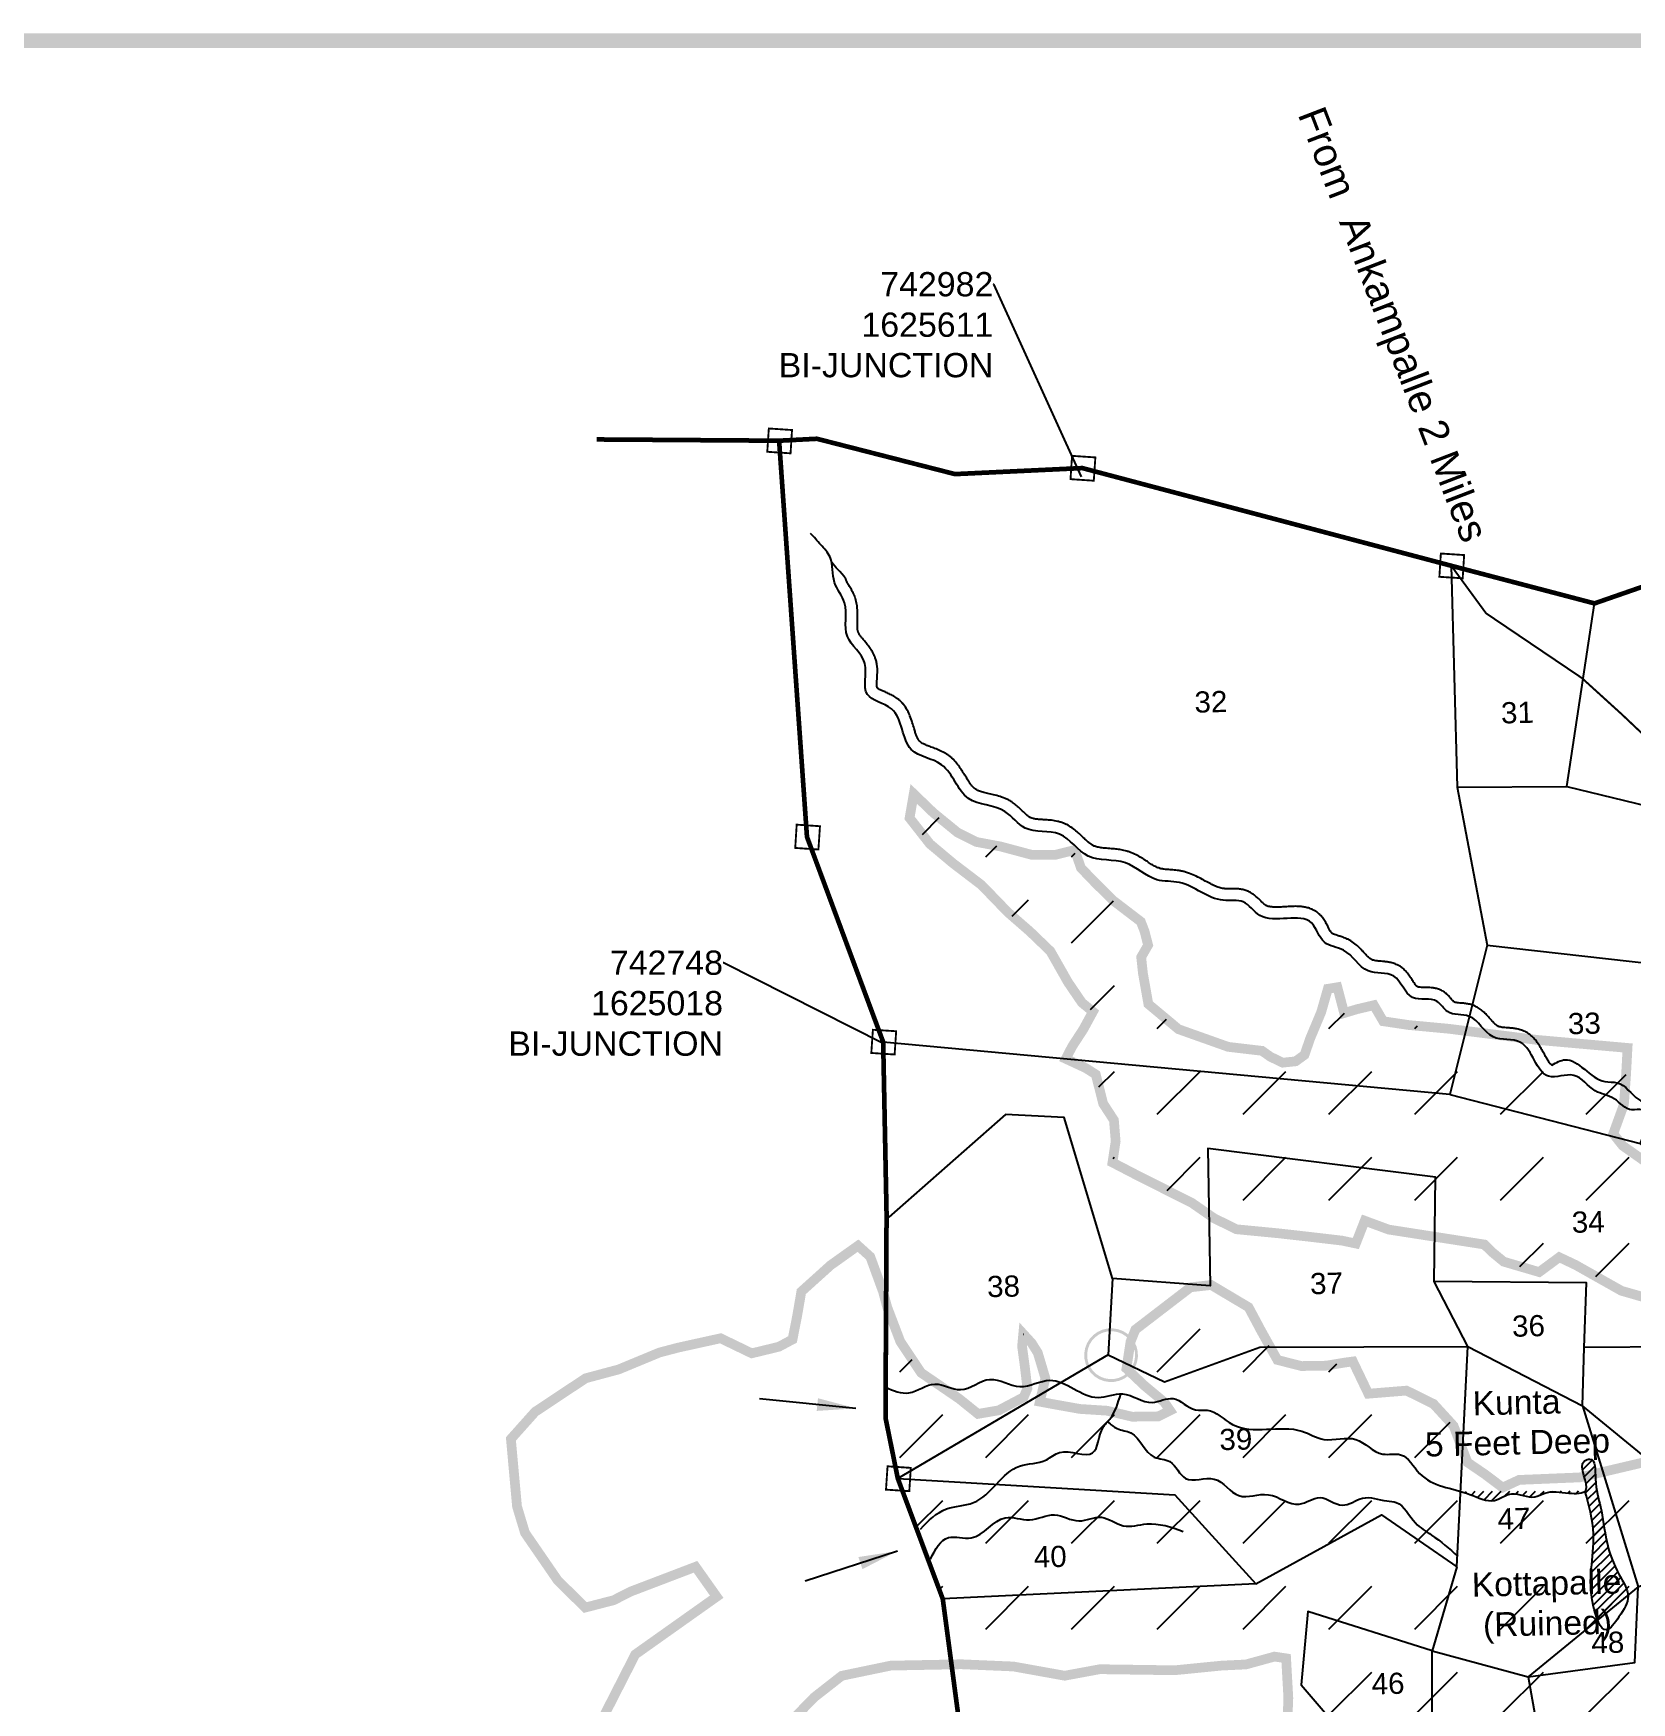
# Model space of a CAD drawing. Header units: feet. Extents: x 738530 to 748259, y 1619282 to 1626133.
# Drawn here: x 741923 to 743570, y 1624414 to 1626133 of the extents above; entities that cross this region are included whole.
import ezdxf
from ezdxf import colors
from ezdxf.entities.mleader import LeaderData, LeaderLine
from ezdxf.enums import TextEntityAlignment as Align
from ezdxf.math import Vec2, Vec3

# ---------------------------------------------------------------- set-up
doc = ezdxf.new("R2010")
doc.units = ezdxf.units.FT
doc.header["$LTSCALE"] = 15
doc.header["$MEASUREMENT"] = 0
doc.linetypes.add('ACAD_ISO02W100', pattern=[15, 12, -3])
for name, color, linetype in [('CANAL1', 7, 'Continuous'), ('CRDS STONES', 7, 'Continuous'), ('PAPER SIZE', 10, 'Continuous'), ('PLOT', 7, 'Continuous'), ('PLOT NO', 7, 'Continuous'), ('RES', 7, 'Continuous'), ('ROADS', 6, 'ACAD_ISO02W100'), ('TANKS-STREAM', 4, 'Continuous'), ('VILLAGE BOUNDRY', 5, 'Continuous'), ('VILLAGE STONES', 240, 'Continuous')]:
    doc.layers.add(name, color=color, linetype=linetype)
doc.styles.add('CANAL', font='Cambria.ttf')
doc.styles.get("Standard").update_dxf_attribs({"font": 'arial.ttf'})
doc.dimstyles.new('CRDS', dxfattribs={"dimtxt": 20, "dimasz": 0.18, "dimexe": 0.18, "dimexo": 0.0625, "dimgap": 0.09, "dimtad": 0, "dimtih": 1, "dimtoh": 1, "dimdec": 0, "dimzin": 2, "dimdsep": 46, "dimtxsty": 'CANAL', "dimcen": 0.09, "dimclrt": 256, "dimadec": 0, "dimazin": 0, "dimtfac": 1, "dimtdec": 0, "dimtofl": 0, "dimtmove": 0, "dimatfit": 3, "dimfxl": 1, "dimtfill": 2, "dimtfillclr": 5, "dimtolj": 1, "dimtzin": 0, "dimarcsym": 0})

msp = doc.modelspace()

# ---------------------------------------------------------------- hatches: boundary and pattern name
at = {"layer": 'CANAL1'}
h = msp.add_hatch(dxfattribs=at)
h.set_pattern_fill('DASH', color=4, scale=500, angle=45, style=0)
h.paths.add_polyline_path([(744512, 1624753.6), (744495.9, 1624365.8, -0.059447), (744490.2, 1624330.7), (744425, 1624103.1, 0.026265), (744421.5, 1624087.7), (744417, 1624062.1, 0.057609), (744415, 1624027.7), (744417.9, 1623975.5, -0.004983), (744418.1, 1623972.5), (744421.1, 1623888.9, -0.082501), (744414.8, 1623840.1), (744405.4, 1623808.9, 0.027658), (744401.5, 1623792.8), (744370, 1623622), (744371.5, 1623614, -0.047335), (744373.9, 1623585.8), (744373, 1623496, 0.010147), (744373.1, 1623490), (744374.7, 1623440, -0.036545), (744373.7, 1623418.1), (744369.2, 1623378.7, -0.005782), (744368.8, 1623375.3), (744362, 1623326.8, -0.072821), (744349.9, 1623285), (744345.2, 1623274.8, -0.017644), (744340.5, 1623265.4), (744307.9, 1623205.6, 0.04764), (744296.6, 1623179.4), (744277.3, 1623118.7, -0.068462), (744259.7, 1623081.8), (744217, 1623017), (744062.6, 1623124.1), (744064.7, 1623160.4), (744060.9, 1623177.4), (744049.3, 1623206.7), (744043.8, 1623228.6), (744039, 1623257.6), (744033.6, 1623314.3), (744032.8, 1623334.4), (744143.1, 1623334.3), (744151.3, 1623360.4), (744155.2, 1623388.2), (744154.7, 1623436.5), (744139, 1623462.3), (744108.9, 1623458.8), (744048.4, 1623450.3), (743990, 1623446.1), (743935.9, 1623408.7), (743886.2, 1623397.7), (743821.2, 1623398), (743734.4, 1623369.6), (743684.6, 1623355.1), (743635.5, 1623355.8), (743616.9, 1623411.1), (743671.2, 1623492.3), (743790.3, 1623554.2), (743855.6, 1623592.3), (743923.4, 1623621.5), (743934.9, 1623662.6), (743898.4, 1623694.8), (743940.3, 1623730.9), (743949.1, 1623808.1), (743925.5, 1623838.1), (743914.2, 1623854.9), (743921.3, 1623876.1), (743926, 1623908.5), (743893.7, 1623922.6), (743876.1, 1623897.5), (743858.7, 1623902.6), (743828.3, 1623917.7), (743797, 1623900.2), (743768.2, 1623898.9), (743750.6, 1623911.7), (743760.8, 1623943.3), (743814.6, 1623981.6), (743866.1, 1624023), (743886.5, 1624036.3), (743891.1, 1624063.2), (743909.4, 1624107.9), (743934.3, 1624165.4), (743945.4, 1624197.7), (743947.7, 1624210.1), (743945.6, 1624215.8), (743934.4, 1624219.2), (743940.8, 1624240.6), (743963.9, 1624274.9), (743962.9, 1624295.2), (743961.1, 1624308.2), (743954, 1624320.7), (743956.8, 1624333.1), (743963.1, 1624360.6), (743968.7, 1624384.6), (743938.1, 1624394), (743898, 1624387.8), (743882.6, 1624388.2), (743844.9, 1624391.1), (743827, 1624381.1), (743813, 1624358.3), (743813.6, 1624329.9), (743818.5, 1624306.8), (743783.5, 1624293.4), (743773.7, 1624279.9), (743763.5, 1624242.8), (743747.2, 1624234.3), (743720.2, 1624240), (743681.2, 1624233.2), (743640.1, 1624226.2), (743617.3, 1624228.2), (743612.2, 1624286.7), (743611.4, 1624342.1), (743589.2, 1624382.8), (743555.3, 1624391.1), (743533.3, 1624378.9), (743514.2, 1624373.5), (743483.2, 1624359.4), (743451.1, 1624304.8), (743427.2, 1624242.3), (743397.4, 1624252.6), (743414.2, 1624322.3), (743410, 1624356.7), (743381.3, 1624316.6), (743321.7, 1624224.5), (743272.2, 1624182.8), (743225.3, 1624190.2), (743221.2, 1624236.5), (743209.1, 1624262.2), (743198.4, 1624267.9), (743183.4, 1624290.1), (743164.6, 1624309), (743183.8, 1624328.6), (743209.7, 1624330.1), (743214.1, 1624373.3), (743215.9, 1624418.5), (743213.6, 1624459.4), (743201.6, 1624461.2), (743172.2, 1624453.1), (743147, 1624451.9), (743098.6, 1624447.1), (743021.7, 1624448.2), (742985.5, 1624441.5), (742932.7, 1624451), (742879, 1624453.3), (742868.9, 1624453.1), (742859.9, 1624520.6), (742813.6, 1624644.6), (742800.9, 1624707.2), (742801.5, 1624825.4), (742802.6, 1624821.3), (742816.2, 1624785.6), (742837.7, 1624753.5), (742876.7, 1624726.9), (742896.2, 1624711.2), (742917.6, 1624714.9), (742943.2, 1624728.4), (742947.1, 1624737.4), (742944.3, 1624760.8), (742941.6, 1624780.8), (742942.8, 1624793.6), (742951.5, 1624784.1), (742957.8, 1624774.1), (742965.6, 1624747.9), (742959.9, 1624723.8), (742972.1, 1624721.5), (743001.2, 1624716.3), (743029.1, 1624714.5), (743055, 1624708.3), (743082.1, 1624708.7), (743094, 1624714.7), (743088.1, 1624723.3), (743067.9, 1624740.1), (743049.1, 1624757.9), (743053.3, 1624785.4), (743058.3, 1624798), (743115.1, 1624841.6), (743136.4, 1624844), (743174.9, 1624821.1), (743187.9, 1624796.7), (743204.6, 1624766.8), (743229.3, 1624760.5), (743254.9, 1624760.9), (743273.4, 1624764), (743282.4, 1624765.2), (743298.3, 1624732), (743337.6, 1624735.2), (743365.4, 1624721.5), (743386.1, 1624698.9), (743400.4, 1624661.3), (743418.6, 1624648.9), (743436.6, 1624635.3), (743453.6, 1624643.2), (743516.2, 1624645.8), (743644.8, 1624676.1), (743742.9, 1624688.5), (743753, 1624662.5), (743774.6, 1624667.7), (743798.2, 1624683.5), (743807.4, 1624721.3), (743795.7, 1624749.7), (743790.3, 1624777.2), (743774.3, 1624803), (743761.9, 1624830), (743751.4, 1624835.6), (743709.8, 1624850.8), (743680.1, 1624836.5), (743644.6, 1624827.4), (743612.4, 1624822.7), (743559.1, 1624838), (743511.7, 1624864.7), (743495, 1624872.6), (743474.3, 1624857.3), (743437.8, 1624868), (743425.5, 1624878.1), (743417.8, 1624885.7), (743319.2, 1624901.1), (743294.6, 1624910.2), (743285.4, 1624886.7), (743271.2, 1624889.7), (743238, 1624893.6), (743206, 1624897.2), (743162.5, 1624901.4), (743139.4, 1624912.7), (743116.5, 1624928.6), (743060.7, 1624956.7), (743034.7, 1624970.2), (743038, 1624992), (743036.2, 1625013.8), (743025.2, 1625030.7), (743017.5, 1625060.9), (743007.3, 1625067.4), (742986.6, 1625077), (742993.2, 1625089.7), (743004.7, 1625107.4), (743014.6, 1625125.5), (743003.2, 1625134.9), (742988.9, 1625155.9), (742970.8, 1625187.8), (742949.7, 1625208.1), (742927, 1625227.9), (742899.7, 1625256.1), (742870.3, 1625278.5), (742846.6, 1625298.4), (742825.7, 1625325.1), (742830, 1625349.9), (742850, 1625330.6), (742875, 1625310.2), (742894.4, 1625300.4), (742919.5, 1625295.7), (742952, 1625287), (742975.8, 1625287.1), (742994.4, 1625291.7), (742997.8, 1625286.5), (743002.2, 1625273.7), (743016.7, 1625258.6), (743035.4, 1625240.1), (743063.9, 1625218.3), (743067.9, 1625208), (743071.4, 1625194.1), (743064.3, 1625181.7), (743066.1, 1625165), (743071.7, 1625133.4), (743102.7, 1625107.5), (743153.9, 1625089.3), (743188.8, 1625085.2), (743197.4, 1625079.1), (743210.1, 1625073), (743223.4, 1625074.4), (743232.5, 1625081), (743238.4, 1625098), (743249.7, 1625125), (743256.6, 1625149.1), (743266.4, 1625150.7), (743273.4, 1625124.1), (743286.6, 1625128.1), (743304, 1625132.2), (743313.6, 1625115.7), (743339.8, 1625111.8), (743381.5, 1625107.9), (743471.8, 1625096.5), (743565.3, 1625088.2), (743563.8, 1625060.2), (743561.6, 1625030), (743550.6, 1624999.8), (743560.3, 1624987.5), (743585.8, 1624969.5), (743609.3, 1624963.3), (743628.5, 1624968), (743670.2, 1624997.4), (743734.3, 1625037.9), (743747.4, 1625077), (743723.2, 1625094), (743677.4, 1625116.4), (743654.8, 1625144.5), (743635.7, 1625187.2), (743602.9, 1625218.9), (743653, 1625311.3), (743706.3, 1625340.4), (743813.2, 1625332.9), (743861.4, 1625357.8), (743866, 1625382.3), (743839.6, 1625402.4), (743686.8, 1625428.1), (743668.5, 1625438.1), (743671.5, 1625468), (743678.2, 1625487.8), (743696.3, 1625493.3), (743774.6, 1625490.1), (743830, 1625503.9), (743863.3, 1625517.1), (743839.7, 1625541.9), (743867.9, 1625585.9), (743864.6, 1625628.9), (743828.3, 1625642.9), (743826.1, 1625644.2), (743831.8, 1625646), (744163.4, 1625520.8), (744433.6, 1625512.3), (744482.6, 1625510), (744734.4, 1625469.2), (744653.6, 1625266.1, -0.019992), (744648.7, 1625255.2), (744554.6, 1625064.6, 0.087801), (744540, 1625014.4), (744512.7, 1624763.6, 0.016735)])
h.paths.add_polyline_path([(743850.6, 1624790.4), (744489.2, 1624784.5), (744486.1, 1624434.6), (743847.4, 1624440.4)], flags=24)
at = {"layer": 'TANKS-STREAM'}
h = msp.add_hatch(dxfattribs=at)
h.set_pattern_fill('ANSI31', color=256, scale=50)
edge = h.paths.add_edge_path()
edge.add_spline(control_points=[(743565.8, 1624524.7), (743565.2, 1624531.4), (743553.1, 1624550), (743542.6, 1624578.6), (743539, 1624614.9), (743530.8, 1624637.6), (743533, 1624667.6), (743510.9, 1624659.9), (743534, 1624628.6), (743500.4, 1624629.2), (743484.4, 1624633.1), (743465.9, 1624622), (743447.1, 1624634.1), (743426.3, 1624616.9), (743408.5, 1624626.7), (743396.5, 1624630.5), (743393.3, 1624631.4)], knot_values=[627.890752, 627.890752, 627.890752, 627.890752, 650.216951, 686.999199, 723.272905, 752.585944, 773.789603, 779.461069, 809.733479, 827.461172, 852.379848, 863.345328, 887.237517, 906.27195, 932.471883, 941.855978, 941.855978, 941.855978, 941.855978], degree=3, periodic=0)
edge.add_spline(control_points=[(743521.4, 1624631.9), (743525.5, 1624617.2), (743532.8, 1624591), (743527.2, 1624549.8), (743526.6, 1624526), (743532.6, 1624503.7), (743534.5, 1624499)], knot_values=[1001.799801, 1001.799801, 1001.799801, 1001.799801, 1047.271386, 1082.975065, 1120.429058, 1132.805532, 1132.805532, 1132.805532, 1132.805532], degree=3, periodic=0)
edge.add_line((743534.5, 1624499), (743565.8, 1624524.7))
h.paths.add_polyline_path([(743400.2, 1624553.6), (743562.7, 1624557.3), (743564.6, 1624471), (743402.1, 1624467.4)], flags=9)
at = {"layer": 'VILLAGE STONES'}
h = msp.add_hatch(color=256, dxfattribs=at)
edge = h.paths.add_edge_path(flags=16)
edge.add_arc((743033.3, 1624771.7), 24.7, -3.7296, 356.2704)
edge = h.paths.add_edge_path()
edge.add_arc((743033.3, 1624771.7), 27.7, -3.7296, 356.2704)

# ---------------------------------------------------------------- linework, layer by layer
at = {"layer": 'PAPER SIZE', "color": 5, "const_width": 15}
msp.add_lwpolyline([(738537.5, 1626125.8), (748202.6, 1626125.8), (748202.6, 1619289.5), (738537.5, 1619289.5), (738537.5, 1626125.8)], dxfattribs=at)
at = {"layer": 'PLOT'}
for points in [[(743383.7, 1625584.9), (743389.8, 1625356.8), (743502.7, 1625357.5), (743531.3, 1625546.1)], [(743502.7, 1625357.5), (743656.8, 1625320.2), (743706.5, 1625404.2), (743962.5, 1625332.2), (744001.8, 1625466.9), (744239, 1625470.5), (744233.2, 1625521.3)], [(743389.8, 1625356.8), (743420.6, 1625194), (743382.3, 1625040.3), (742798.5, 1625094.3)], [(743420.6, 1625194), (743643.1, 1625168.9), (743578.4, 1624989.7)], [(743382.3, 1625040.3), (743578.4, 1624989.7), (743712.4, 1624866), (743803.8, 1624781.7), (743520.7, 1624779.7), (743523.1, 1624846.3), (743366.2, 1624847.5), (743367.6, 1624955.1), (743133, 1624984.7), (743135.4, 1624843.1), (743034.9, 1624850.6), (742984.9, 1625016.6), (742924.5, 1625019.7), (742804.5, 1624914)], [(743034.9, 1624850.6), (743030.4, 1624772), (742813.6, 1624644.6), (743099.1, 1624627.7), (743182.4, 1624536.3), (742859.9, 1624520.6)], [(743030.4, 1624772), (743088.2, 1624744.1), (743186.5, 1624779.9), (743400.7, 1624780.7), (743366.2, 1624847.5)], [(743389.5, 1624553.5), (743400.7, 1624780.7), (743518.9, 1624719.6), (743576.2, 1624533.2), (743462.8, 1624440.4), (743573, 1624455.2), (743576.2, 1624533.2), (743771.9, 1624613.4), (743852.3, 1624606.3), (743939.6, 1624708.4), (743879.8, 1624709.3), (743855.8, 1624685.6), (743810.3, 1624689.9), (743810.6, 1624657.4), (743613.9, 1624641.5), (743518.9, 1624719.6), (743520.7, 1624779.7)], [(743182.4, 1624536.3), (743311.8, 1624607.4), (743389.5, 1624553.5), (743364.1, 1624467.3), (743236.1, 1624507.8), (743229.1, 1624432), (743364, 1624274.6), (743364.1, 1624467.3), (743462.8, 1624440.4), (743479.7, 1624345.3), (743396.7, 1624352.4), (743395.1, 1624286.3), (743364, 1624274.6), (743189.1, 1624280.3), (743190.3, 1624238.7), (743279.6, 1624091.7), (743350, 1624176.5), (743392.9, 1623975.3), (743243.1, 1623829.4), (743231.3, 1623951.8), (743147.9, 1623961.7), (742970.6, 1623741.7), (743243.1, 1623829.4)]]:
    msp.add_lwpolyline(points, dxfattribs=at)
at = {"layer": 'RES', "color": 5, "const_width": 10}
for points in [[(743612.4, 1624822.7), (743559.1, 1624838), (743511.7, 1624864.7), (743495, 1624872.6), (743474.3, 1624857.3), (743437.8, 1624868), (743425.5, 1624878.1), (743417.8, 1624885.7), (743319.2, 1624901.1), (743294.6, 1624910.2), (743285.4, 1624886.7), (743271.2, 1624889.7), (743238, 1624893.6), (743206, 1624897.2), (743162.5, 1624901.4), (743139.4, 1624912.7), (743116.5, 1624928.6), (743060.7, 1624956.7), (743034.7, 1624970.2), (743038, 1624992), (743036.2, 1625013.8), (743025.2, 1625030.7), (743017.5, 1625060.9), (743007.3, 1625067.4), (742986.6, 1625077), (742993.2, 1625089.7), (743004.7, 1625107.4), (743014.6, 1625125.5), (743003.2, 1625134.9), (742988.9, 1625155.9), (742970.8, 1625187.8), (742949.7, 1625208.1), (742927, 1625227.9), (742899.7, 1625256.1), (742870.3, 1625278.5), (742846.6, 1625298.4), (742825.7, 1625325.1), (742830, 1625349.9), (742850, 1625330.6), (742875, 1625310.2), (742894.4, 1625300.4), (742919.5, 1625295.7), (742952, 1625287), (742975.8, 1625287.1), (742994.4, 1625291.7), (742997.8, 1625286.5), (743002.2, 1625273.7), (743016.7, 1625258.6), (743035.4, 1625240.1), (743063.9, 1625218.3), (743067.9, 1625208), (743071.4, 1625194.1), (743064.3, 1625181.7), (743066.1, 1625165), (743071.7, 1625133.4), (743102.7, 1625107.5), (743153.9, 1625089.3), (743188.8, 1625085.2), (743197.4, 1625079.1), (743210.1, 1625073), (743223.4, 1625074.4), (743232.5, 1625081), (743238.4, 1625098), (743249.7, 1625125), (743256.6, 1625149.1), (743266.4, 1625150.7), (743273.4, 1625124.1), (743286.6, 1625128.1), (743304, 1625132.2), (743313.6, 1625115.7), (743339.8, 1625111.8), (743381.5, 1625107.9), (743471.8, 1625096.5), (743565.3, 1625088.2), (743563.8, 1625060.2), (743561.6, 1625030), (743550.6, 1624999.8), (743560.3, 1624987.5), (743585.8, 1624969.5)], [(742501.7, 1624382.2), (742543.1, 1624463.4), (742627, 1624522.9), (742605.2, 1624553.7), (742538.1, 1624528.1), (742520.9, 1624519.3), (742491.5, 1624511.7), (742463, 1624540), (742429.5, 1624588.7), (742421.3, 1624615.9), (742415, 1624685.4), (742440, 1624713.4), (742492, 1624747.9), (742526, 1624757), (742568, 1624774.4), (742587.4, 1624779.5), (742631, 1624789.1), (742663.1, 1624773.6), (742691.1, 1624780.4), (742705.1, 1624787.9), (742709.9, 1624812.2), (742714.2, 1624837.2), (742744.4, 1624864.4), (742772.6, 1624884.5), (742785.2, 1624873.1), (742798.4, 1624837), (742802.6, 1624821.3), (742816.2, 1624785.6), (742837.7, 1624753.5), (742876.7, 1624726.9), (742896.2, 1624711.2), (742917.6, 1624714.9), (742943.2, 1624728.4), (742947.1, 1624737.4), (742944.3, 1624760.8), (742941.6, 1624780.8), (742942.8, 1624793.6), (742951.5, 1624784.1), (742957.8, 1624774.1), (742965.6, 1624747.9), (742959.9, 1624723.8), (742972.1, 1624721.5), (743001.2, 1624716.3), (743029.1, 1624714.5), (743055, 1624708.3), (743082.1, 1624708.7), (743094, 1624714.7), (743088.1, 1624723.3), (743067.9, 1624740.1), (743049.1, 1624757.9), (743053.3, 1624785.4), (743058.3, 1624798), (743115.1, 1624841.6), (743136.4, 1624844), (743174.9, 1624821.1), (743187.9, 1624796.7), (743204.6, 1624766.8), (743229.3, 1624760.5), (743254.9, 1624760.9), (743273.4, 1624764), (743282.4, 1624765.2), (743298.3, 1624732), (743337.6, 1624735.2), (743365.4, 1624721.5), (743386.1, 1624698.9), (743400.4, 1624661.3), (743418.6, 1624648.9), (743436.6, 1624635.3), (743453.6, 1624643.2), (743516.2, 1624645.8), (743644.8, 1624676.1)], [(743214.1, 1624373.3), (743215.9, 1624418.5), (743213.6, 1624459.4), (743201.6, 1624461.2), (743172.2, 1624453.1), (743147, 1624451.9), (743098.6, 1624447.1), (743021.7, 1624448.2), (742985.5, 1624441.5), (742932.7, 1624451), (742879, 1624453.3), (742806.3, 1624451.9), (742755.8, 1624441.4), (742727.4, 1624419.2), (742693.6, 1624384.4)]]:
    msp.add_lwpolyline(points, dxfattribs=at)
at = {"layer": 'ROADS', "ltscale": 0.15, "const_width": 2}
msp.add_lwpolyline([(743383.7, 1625584.9), (743419.6, 1625535.9), (743518.3, 1625469.2), (743559.6, 1625431.7), (743653.9, 1625342.4), (743669.8, 1625331.1), (743847.4, 1625250.8), (743964.9, 1625197.4), (744000.7, 1625176.2), (744036.6, 1625131.8), (744120.1, 1625076.1), (744173.6, 1625046.4), (744204, 1625025.3), (744224.7, 1625016.6), (744313.9, 1625000.9), (744343.6, 1624965.8), (744353.8, 1624914.7), (744360.2, 1624901.8), (744399.4, 1624874.8), (744495.7, 1624851.2), (744609.8, 1624821.2), (744690.2, 1624789.2)], dxfattribs=at)
at = {"layer": 'TANKS-STREAM'}
for points in [[(744184.9, 1625520.1), (744173.4, 1625491.9), (744168.7, 1625469.4), (744158.7, 1625457.3), (744153.2, 1625432.3), (744135.7, 1625408.8), (744127.5, 1625372.6), (744110.3, 1625354.2), (744097.6, 1625311.4), (744081.9, 1625302.5), (744077.6, 1625279), (744074.4, 1625267.3), (744063.5, 1625253.8), (744057.1, 1625232.2), (744038.4, 1625206.9), (744023.8, 1625169.3), (744013.2, 1625160.8), (744002.3, 1625150), (743989.6, 1625144.5), (743981, 1625129.9), (743969.5, 1625120.5), (743949.4, 1625117.5), (743925.8, 1625100.7), (743897.1, 1625097.5), (743878.8, 1625084.9), (743855, 1625074.5), (743833.2, 1625071.4), (743808.2, 1625055.8), (743780.3, 1625057.8), (743765, 1625047.2), (743742, 1625043.2), (743710.9, 1625031.8), (743684.3, 1625029.9), (743667.3, 1625017.9), (743636, 1625016.7), (743617.7, 1625010.3), (743595.3, 1625015.4), (743588.6, 1625017.8), (743580.5, 1625024.5), (743569.8, 1625024.3), (743551.5, 1625035.9), (743532, 1625044), (743510, 1625059.9), (743484, 1625059), (743455.2, 1625093.8), (743426.8, 1625099.6), (743402.3, 1625120.7), (743379.8, 1625125.6), (743369.3, 1625136), (743343.9, 1625140.2), (743324.5, 1625162.1), (743298.1, 1625167.6), (743272.7, 1625188.9), (743253.2, 1625197), (743239.9, 1625216.9), (743186.5, 1625224.7), (743169.5, 1625238.6), (743148.9, 1625240.3), (743103.7, 1625258.5), (743080.4, 1625261.5), (743048.1, 1625278.8), (743009.7, 1625285.8), (742980.2, 1625308.4), (742944.8, 1625314.6), (742923.9, 1625331.8), (742886.3, 1625345.2), (742858.7, 1625379.8), (742827.5, 1625395.6), (742807, 1625437.5), (742782.2, 1625452.4), (742779.6, 1625484.1), (742761.6, 1625512.1), (742758.7, 1625546.6), (742748.5, 1625567.8), (742743.8, 1625593.7), (742734.3, 1625606.5), (742723.8, 1625618.2)], [(743487.2, 1625070.6), (743500.9, 1625076), (743542, 1625053.5), (743554.6, 1625052.4), (743576.9, 1625034.9), (743597.1, 1625028.4)], [(742801, 1624738.7), (742825, 1624732.9), (742851.8, 1624742), (742878, 1624736.2), (742908.5, 1624746.8), (742939.3, 1624739.4), (742970.1, 1624745.8), (743019.9, 1624728.2), (743045.1, 1624731.8), (743075.8, 1624723.1), (743097.2, 1624727), (743120.3, 1624715.4), (743132.1, 1624715), (743158.3, 1624700.3), (743229.8, 1624693.4), (743252.6, 1624685), (743285.4, 1624684.9), (743313.2, 1624669.8), (743331.5, 1624669.2), (743351.1, 1624649.9), (743402.8, 1624628.3), (743428.2, 1624622.1), (743446, 1624628.9), (743469.7, 1624625.8), (743480, 1624629.6), (743504.9, 1624629.6), (743522.4, 1624632.6), (743521.1, 1624662.8), (743526.5, 1624664.7), (743532.3, 1624644.3), (743537.5, 1624615.5), (743543.9, 1624579.8), (743556.8, 1624545.4), (743565.9, 1624523.5), (743556.4, 1624502.1), (743543.6, 1624488.6), (743530, 1624514.2), (743528, 1624551.6), (743530.2, 1624587.3), (743521.4, 1624631.9)], [(742837, 1624592.6), (742863.8, 1624613.4), (742891.6, 1624619.8), (742938.9, 1624657.4), (742966.6, 1624663.8), (742980.3, 1624671.5), (743014.3, 1624671), (743025, 1624697.3), (743031.9, 1624705.8), (743043.2, 1624731.7)], [(743030, 1624702.9), (743039.5, 1624696.1), (743053.7, 1624691.6), (743077.7, 1624666.8), (743093.9, 1624662), (743110, 1624644.7), (743139.5, 1624644.1), (743164.9, 1624627), (743195.4, 1624628), (743227.1, 1624618.2), (743248.7, 1624625), (743271.4, 1624617.2), (743292.4, 1624624.4), (743317.4, 1624621.6), (743327, 1624619.9), (743346.8, 1624598.9), (743363.4, 1624586.4), (743390.5, 1624564.6)], [(742847.2, 1624561.5), (742865.9, 1624583.8), (742889.2, 1624583.4), (742924.3, 1624604.3), (742949.4, 1624602.1), (742974.9, 1624607.2), (743000.1, 1624601), (743023.3, 1624604.7), (743045.9, 1624596), (743070, 1624597.9), (743107.6, 1624590.1)]]:
    msp.add_spline(points, degree=3, dxfattribs=at)
for points, knots in [([(742792.3, 1625459), (742792.3, 1625459.1), (742792.3, 1625459.2), (742792.2, 1625459.6), (742792.1, 1625460), (742792, 1625461.1), (742792, 1625461.7), (742792, 1625463.3), (742792, 1625464.1), (742792.1, 1625466), (742792.1, 1625467.1), (742792.3, 1625469.7), (742792.4, 1625471.4), (742792.5, 1625475.1), (742792.6, 1625477), (742792.4, 1625480.7), (742792.2, 1625482.5), (742791.8, 1625484.9), (742791.7, 1625485.6), (742791.4, 1625486.8), (742791.2, 1625487.5), (742790.8, 1625488.8), (742790.6, 1625489.4), (742790, 1625491.2), (742789.5, 1625492.4), (742788, 1625495.3), (742787.1, 1625497), (742785, 1625500.1), (742784, 1625501.5), (742781.9, 1625504.2), (742780.9, 1625505.4), (742779, 1625507.7), (742778.1, 1625508.8), (742776.4, 1625510.8), (742775.7, 1625511.7), (742774.5, 1625513.4), (742774, 1625514.2), (742773.5, 1625515.2), (742773.3, 1625515.4), (742773.1, 1625515.9), (742773, 1625516.1), (742772.9, 1625516.4), (742772.9, 1625516.5), (742772.8, 1625516.8), (742772.7, 1625516.9), (742772.6, 1625517.3), (742772.5, 1625517.6), (742772.3, 1625518.7), (742772.1, 1625519.6), (742771.9, 1625521.7), (742771.9, 1625522.8), (742771.9, 1625525.4), (742771.9, 1625526.7), (742772, 1625529.7), (742772, 1625531.2), (742772.1, 1625534.5), (742772.1, 1625536.2), (742772, 1625539.8), (742771.8, 1625541.6), (742771.3, 1625545.5), (742771, 1625547.5), (742770.3, 1625550), (742770.1, 1625550.4), (742769.9, 1625551.2), (742769.8, 1625551.6), (742769.3, 1625552.8), (742769, 1625553.5), (742768, 1625556.1), (742767.1, 1625557.7), (742765.5, 1625560.8), (742764.7, 1625562.2), (742763.2, 1625564.8), (742762.5, 1625565.9), (742761.3, 1625568.1), (742760.9, 1625569.1), (742760.3, 1625570.4), (742760.2, 1625570.7), (742760, 1625571.2), (742760, 1625571.4), (742759.9, 1625571.6), (742759.8, 1625571.8), (742759.7, 1625572.1), (742759.7, 1625572.3), (742745.5, 1625588.1)], [1950.319994, 1950.319994, 1950.319994, 1950.319994, 1951.697847, 1951.697847, 1954.941802, 1954.941802, 1958.185756, 1958.185756, 1961.429711, 1961.429711, 1964.673666, 1964.673666, 1969.334942, 1969.334942, 1973.996218, 1973.996218, 1977.860598, 1977.860598, 1979.192448, 1979.192448, 1980.522346, 1980.522346, 1981.852244, 1981.852244, 1984.51204, 1984.51204, 1988.980264, 1988.980264, 1993.448487, 1993.448487, 1997.916711, 1997.916711, 2002.384934, 2002.384934, 2006.853158, 2006.853158, 2011.321381, 2011.321381, 2013.135922, 2013.135922, 2014.540005, 2014.540005, 2015.58914, 2015.58914, 2016.638275, 2016.638275, 2018.736545, 2018.736545, 2023.37863, 2023.37863, 2028.020715, 2028.020715, 2032.6628, 2032.6628, 2037.304885, 2037.304885, 2041.94697, 2041.94697, 2046.589055, 2046.589055, 2051.23114, 2051.23114, 2052.170427, 2052.170427, 2053.109714, 2053.109714, 2054.988288, 2054.988288, 2059.66687, 2059.66687, 2064.345452, 2064.345452, 2069.024033, 2069.024033, 2073.702615, 2073.702615, 2075.707054, 2075.707054, 2076.520472, 2076.520472, 2077.333891, 2077.333891, 2078.473434, 2078.473434, 2078.473434, 2078.473434]), ([(743386.6, 1625135.5), (743386.6, 1625135.5), (743386.6, 1625135.5), (743386.4, 1625135.7), (743386.2, 1625135.9), (743385.6, 1625136.5), (743385.2, 1625136.9), (743384.4, 1625137.9), (743383.9, 1625138.5), (743382.8, 1625139.8), (743382.2, 1625140.6), (743380.7, 1625142.1), (743379.9, 1625142.9), (743378.5, 1625144.2), (743377.9, 1625144.7), (743376.9, 1625145.4), (743376.6, 1625145.7), (743375.9, 1625146.1), (743375.6, 1625146.3), (743375, 1625146.7), (743374.7, 1625146.9), (743373.7, 1625147.4), (743373.1, 1625147.7), (743371.1, 1625148.5), (743369.8, 1625149), (743367.3, 1625149.6), (743366.1, 1625149.9), (743363.8, 1625150.2), (743362.7, 1625150.3), (743360.5, 1625150.4), (743359.5, 1625150.5), (743357.2, 1625150.5), (743356, 1625150.5), (743353.7, 1625150.6), (743352.7, 1625150.6), (743351, 1625150.7), (743350.3, 1625150.8), (743349.5, 1625151), (743349.3, 1625151), (743349.1, 1625151.1), (743349, 1625151.1), (743349, 1625151.1), (743349, 1625151.1), (743349, 1625151.1), (743349, 1625151.1), (743348.8, 1625151.2), (743348.7, 1625151.3), (743348.3, 1625151.7), (743348, 1625151.9), (743347.4, 1625152.6), (743347.1, 1625153), (743346.3, 1625154), (743345.9, 1625154.6), (743344.8, 1625156.2), (743344.1, 1625157.3), (743342.6, 1625159.6), (743341.8, 1625160.9), (743339.9, 1625163.6), (743338.9, 1625165), (743336.7, 1625167.4), (743335.7, 1625168.5), (743334, 1625170), (743333.4, 1625170.5), (743332.4, 1625171.3), (743331.9, 1625171.6), (743331.1, 1625172.2), (743330.7, 1625172.4), (743330, 1625172.8), (743329.6, 1625173), (743328.5, 1625173.6), (743327.8, 1625174), (743325.6, 1625174.9), (743324.1, 1625175.4), (743321.2, 1625176.2), (743319.9, 1625176.4), (743317.3, 1625176.9), (743316, 1625177), (743313.6, 1625177.3), (743312.5, 1625177.4), (743310, 1625177.6), (743308.7, 1625177.7), (743306.4, 1625177.9), (743305.4, 1625178.1), (743303.9, 1625178.4), (743303.3, 1625178.5), (743302.8, 1625178.7), (743302.7, 1625178.7), (743302.5, 1625178.8), (743302.4, 1625178.8), (743302.3, 1625178.9), (743302.2, 1625178.9), (743301.9, 1625179.1), (743301.8, 1625179.1), (743301.3, 1625179.4), (743300.9, 1625179.7), (743300, 1625180.3), (743299.6, 1625180.6), (743298.3, 1625181.7), (743297.4, 1625182.6), (743295.6, 1625184.5), (743294.5, 1625185.6), (743292.4, 1625188), (743291.2, 1625189.2), (743288.6, 1625191.9), (743287.2, 1625193.2), (743284.1, 1625195.9), (743282.3, 1625197.2), (743279.9, 1625198.7), (743279.4, 1625199), (743278.5, 1625199.5), (743278.1, 1625199.7), (743277.4, 1625200.1), (743277, 1625200.2), (743275.9, 1625200.7), (743275.2, 1625201), (743272.9, 1625201.9), (743271.5, 1625202.4), (743268.7, 1625203.3), (743267.5, 1625203.7), (743265.3, 1625204.4), (743264.3, 1625204.7), (743262.8, 1625205.3), (743262.1, 1625205.6), (743261.5, 1625205.9), (743261.4, 1625206), (743261.2, 1625206.1), (743261.1, 1625206.2), (743261, 1625206.2), (743261, 1625206.3), (743260.9, 1625206.3), (743260.9, 1625206.4), (743260.7, 1625206.5), (743260.7, 1625206.6), (743260.4, 1625206.9), (743260.2, 1625207.1), (743259.7, 1625207.8), (743259.4, 1625208.2), (743258.7, 1625209.3), (743258.2, 1625210.2), (743257.1, 1625212.2), (743256.6, 1625213.3), (743255.3, 1625215.7), (743254.6, 1625217), (743253, 1625219.7), (743252.1, 1625221.1), (743250.6, 1625223.1), (743250.1, 1625223.6), (743249.3, 1625224.5), (743249, 1625224.9), (743248.3, 1625225.5), (743248.1, 1625225.8), (743247.5, 1625226.3), (743247.2, 1625226.6), (743246.3, 1625227.3), (743245.7, 1625227.8), (743243.8, 1625229.2), (743242.3, 1625230), (743239.4, 1625231.4), (743237.9, 1625231.9), (743235.1, 1625232.8), (743233.6, 1625233.1), (743230.8, 1625233.6), (743229.4, 1625233.7), (743225.9, 1625234), (743223.7, 1625234.1), (743219.6, 1625234), (743217.5, 1625233.9), (743213.6, 1625233.7), (743211.7, 1625233.5), (743208, 1625233.3), (743206.2, 1625233.2), (743203, 1625233.2), (743201.4, 1625233.2), (743198.7, 1625233.4), (743197.4, 1625233.5), (743195.5, 1625233.9), (743194.8, 1625234.1), (743193.8, 1625234.5), (743193.5, 1625234.6), (743193, 1625234.9), (743192.9, 1625234.9), (743192.7, 1625235), (743192.6, 1625235.1), (743192.4, 1625235.2), (743192.3, 1625235.3), (743192, 1625235.5), (743191.8, 1625235.7), (743191, 1625236.3), (743190.3, 1625236.9), (743188.8, 1625238.3), (743188, 1625239.1), (743186.3, 1625240.8), (743185.3, 1625241.8), (743183.1, 1625243.8), (743181.9, 1625244.9), (743179.5, 1625246.7), (743178.3, 1625247.5), (743176.5, 1625248.6), (743175.9, 1625248.9), (743174.9, 1625249.3), (743174.6, 1625249.5), (743173.9, 1625249.8), (743173.6, 1625249.9), (743172.5, 1625250.3), (743171.8, 1625250.6), (743169.6, 1625251.2), (743168.1, 1625251.5), (743165.3, 1625251.9), (743163.9, 1625252.1), (743161.4, 1625252.2), (743160.2, 1625252.2), (743157.9, 1625252.2), (743156.8, 1625252.2), (743154.4, 1625252.2), (743153.2, 1625252.1), (743151.7, 1625252.2), (743151.2, 1625252.2), (743150.6, 1625252.2), (743150.3, 1625252.2), (743149.9, 1625252.3), (743149.7, 1625252.3), (743149.4, 1625252.3), (743149.2, 1625252.4), (743148.6, 1625252.4), (743148.3, 1625252.5), (743147.2, 1625252.7), (743146.4, 1625252.9), (743144.2, 1625253.5), (743142.6, 1625254), (743139.4, 1625255.4), (743137.7, 1625256.2), (743134.1, 1625258), (743132.3, 1625259), (743128.4, 1625261.1), (743126.4, 1625262.3), (743122.1, 1625264.5), (743119.9, 1625265.6), (743115.2, 1625267.6), (743112.7, 1625268.5), (743108.9, 1625269.7), (743107.7, 1625270), (743105.9, 1625270.4), (743105.3, 1625270.5), (743104.2, 1625270.7), (743103.7, 1625270.8), (743102.1, 1625271), (743101, 1625271.1), (743098, 1625271.5), (743096, 1625271.6), (743092.4, 1625271.9), (743090.7, 1625272), (743087.7, 1625272.3), (743086.4, 1625272.5), (743084.8, 1625272.8), (743084.5, 1625272.9), (743084, 1625273), (743083.8, 1625273), (743083.2, 1625273.2), (743082.8, 1625273.4), (743081.2, 1625273.9), (743080.1, 1625274.4), (743077.7, 1625275.7), (743076.4, 1625276.4), (743073.6, 1625278.1), (743072.2, 1625279.1), (743069.2, 1625281.1), (743067.6, 1625282.1), (743064.2, 1625284.3), (743062.4, 1625285.3), (743058.6, 1625287.4), (743056.5, 1625288.4), (743053.7, 1625289.5), (743053.2, 1625289.8), (743052.1, 1625290.1), (743051.5, 1625290.3), (743050.5, 1625290.6), (743050, 1625290.8), (743048.5, 1625291.2), (743047.5, 1625291.5), (743044.6, 1625292.1), (743042.7, 1625292.4), (743038.9, 1625293), (743037.1, 1625293.1), (743033, 1625293.5), (743030.8, 1625293.7), (743026.5, 1625294), (743024.6, 1625294.2), (743021.1, 1625294.7), (743019.5, 1625295), (743017.6, 1625295.6), (743017.1, 1625295.7), (743016.1, 1625296.1), (743015.5, 1625296.3), (743014.5, 1625296.8), (743014, 1625297.1), (743012.5, 1625298.1), (743011.5, 1625298.8), (743009.5, 1625300.5), (743008.4, 1625301.4), (743006, 1625303.6), (743004.8, 1625304.8), (743002.2, 1625307.3), (743000.8, 1625308.6), (742997.9, 1625311.2), (742996.3, 1625312.5), (742992.9, 1625315.1), (742991, 1625316.4), (742988.1, 1625318), (742987.3, 1625318.4), (742985.9, 1625319.1), (742985.5, 1625319.3), (742984.4, 1625319.7), (742983.9, 1625319.9), (742982.7, 1625320.3), (742982.2, 1625320.5), (742980.5, 1625321), (742979.4, 1625321.3), (742976.2, 1625322.1), (742974, 1625322.4), (742969.9, 1625322.9), (742968, 1625323), (742964.3, 1625323.2), (742962.5, 1625323.3), (742959.3, 1625323.6), (742957.8, 1625323.7), (742955.1, 1625324), (742953.9, 1625324.3), (742952.1, 1625324.7), (742951.4, 1625324.9), (742950.6, 1625325.2), (742950.5, 1625325.3), (742950.2, 1625325.5), (742950.1, 1625325.5), (742949.8, 1625325.6), (742949.7, 1625325.7), (742949.3, 1625325.9), (742949, 1625326.1), (742948, 1625326.8), (742947.2, 1625327.4), (742945.6, 1625328.8), (742944.7, 1625329.6), (742942.7, 1625331.5), (742941.7, 1625332.5), (742939.4, 1625334.6), (742938.2, 1625335.8), (742935.6, 1625338.1), (742934.2, 1625339.3), (742932.1, 1625340.8), (742931.5, 1625341.2), (742930.4, 1625341.9), (742929.8, 1625342.3), (742928.7, 1625342.9), (742928.1, 1625343.3), (742926.4, 1625344.2), (742925.2, 1625344.7), (742921.7, 1625346.2), (742919.4, 1625347), (742915, 1625348.4), (742912.8, 1625348.9), (742908.7, 1625349.9), (742906.8, 1625350.3), (742903.1, 1625351.2), (742901.5, 1625351.6), (742898.4, 1625352.6), (742897.1, 1625353), (742895.2, 1625353.9), (742894.4, 1625354.3), (742893.6, 1625354.8), (742893.5, 1625354.9), (742893.2, 1625355.1), (742893, 1625355.2), (742892.8, 1625355.4), (742892.6, 1625355.5), (742892.2, 1625355.8), (742891.9, 1625356.1), (742890.9, 1625357), (742890.2, 1625357.8), (742888.7, 1625359.7), (742887.9, 1625360.8), (742886.2, 1625363.2), (742885.4, 1625364.6), (742883.7, 1625367.4), (742882.8, 1625368.9), (742880.8, 1625372), (742879.8, 1625373.6), (742877.7, 1625376.9), (742876.5, 1625378.6), (742873.9, 1625381.9), (742872.4, 1625383.6), (742870.1, 1625385.9), (742869.3, 1625386.7), (742867.6, 1625388.1), (742866.7, 1625388.8), (742864.9, 1625390.2), (742864, 1625390.8), (742861.1, 1625392.5), (742859.2, 1625393.5), (742855.4, 1625395.3), (742853.6, 1625396), (742850.1, 1625397.4), (742848.4, 1625398), (742845.3, 1625399.2), (742843.8, 1625399.7), (742841.2, 1625400.8), (742840.1, 1625401.4), (742838.4, 1625402.3), (742837.7, 1625402.7), (742836.9, 1625403.3), (742836.7, 1625403.5), (742836.4, 1625403.7), (742836.2, 1625403.9), (742836, 1625404), (742836, 1625404.1), (742835.8, 1625404.3), (742835.7, 1625404.4), (742835.5, 1625404.7), (742835.3, 1625404.9), (742834.7, 1625405.7), (742834.4, 1625406.3), (742833.6, 1625407.9), (742833.2, 1625408.8), (742832.4, 1625410.8), (742832, 1625412), (742831.2, 1625414.4), (742830.8, 1625415.8), (742829.8, 1625419.1), (742829.2, 1625421.2), (742827.8, 1625425.6), (742827, 1625427.9), (742825.3, 1625432.1), (742824.4, 1625434.1), (742822.2, 1625438.1), (742820.9, 1625440.1), (742818.8, 1625442.8), (742818.1, 1625443.5), (742816.7, 1625445), (742815.9, 1625445.8), (742814.7, 1625446.8), (742814.3, 1625447.1), (742813.6, 1625447.7), (742813.2, 1625448), (742812.1, 1625448.8), (742811.3, 1625449.3), (742809, 1625450.8), (742807.4, 1625451.6), (742804.3, 1625453.1), (742802.8, 1625453.8), (742800.1, 1625455), (742798.8, 1625455.6), (742796.5, 1625456.6), (742795.5, 1625457.1), (742794, 1625457.9), (742793.5, 1625458.2), (742792.7, 1625458.7), (742792.5, 1625458.9), (742792.3, 1625459)], [1191.464649, 1191.464649, 1191.464649, 1191.464649, 1192.713338, 1192.713338, 1195.106435, 1195.106435, 1197.499531, 1197.499531, 1199.892628, 1199.892628, 1202.285725, 1202.285725, 1204.678822, 1204.678822, 1205.966378, 1205.966378, 1206.718168, 1206.718168, 1207.296788, 1207.296788, 1207.875407, 1207.875407, 1209.032646, 1209.032646, 1211.533061, 1211.533061, 1214.033476, 1214.033476, 1216.533892, 1216.533892, 1219.034307, 1219.034307, 1222.643913, 1222.643913, 1226.253519, 1226.253519, 1229.863125, 1229.863125, 1232.411561, 1232.411561, 1233.528228, 1233.528228, 1234.807125, 1234.807125, 1236.086022, 1236.086022, 1238.804132, 1238.804132, 1241.522242, 1241.522242, 1244.240352, 1244.240352, 1246.958462, 1246.958462, 1251.039734, 1251.039734, 1255.121006, 1255.121006, 1259.202278, 1259.202278, 1262.275305, 1262.275305, 1263.713052, 1263.713052, 1264.72858, 1264.72858, 1265.506691, 1265.506691, 1266.284803, 1266.284803, 1267.841026, 1267.841026, 1271.019522, 1271.019522, 1274.198019, 1274.198019, 1277.376516, 1277.376516, 1280.555013, 1280.555013, 1284.803998, 1284.803998, 1289.052983, 1289.052983, 1292.449664, 1292.449664, 1293.412701, 1293.412701, 1294.165449, 1294.165449, 1294.918197, 1294.918197, 1296.423693, 1296.423693, 1299.434686, 1299.434686, 1302.445678, 1302.445678, 1307.358051, 1307.358051, 1312.270424, 1312.270424, 1317.182797, 1317.182797, 1322.095169, 1322.095169, 1327.007542, 1327.007542, 1328.229334, 1328.229334, 1329.098925, 1329.098925, 1329.968517, 1329.968517, 1331.707699, 1331.707699, 1335.621189, 1335.621189, 1339.534679, 1339.534679, 1343.448168, 1343.448168, 1347.361658, 1347.361658, 1348.946986, 1348.946986, 1350.157491, 1350.157491, 1350.887136, 1350.887136, 1352.090455, 1352.090455, 1353.293774, 1353.293774, 1355.700412, 1355.700412, 1358.107051, 1358.107051, 1361.965946, 1361.965946, 1365.824841, 1365.824841, 1369.683736, 1369.683736, 1373.542631, 1373.542631, 1375.038203, 1375.038203, 1376.005455, 1376.005455, 1376.737145, 1376.737145, 1377.468834, 1377.468834, 1378.932213, 1378.932213, 1382.278265, 1382.278265, 1385.624317, 1385.624317, 1388.970368, 1388.970368, 1392.31642, 1392.31642, 1397.738107, 1397.738107, 1403.159793, 1403.159793, 1408.58148, 1408.58148, 1414.003166, 1414.003166, 1419.424853, 1419.424853, 1424.846539, 1424.846539, 1429.062955, 1429.062955, 1431.82154, 1431.82154, 1432.890728, 1432.890728, 1433.755766, 1433.755766, 1434.620804, 1434.620804, 1436.350879, 1436.350879, 1440.161808, 1440.161808, 1443.972737, 1443.972737, 1447.783666, 1447.783666, 1451.594595, 1451.594595, 1454.516625, 1454.516625, 1455.781927, 1455.781927, 1456.476979, 1456.476979, 1457.172031, 1457.172031, 1458.562136, 1458.562136, 1461.690893, 1461.690893, 1464.819651, 1464.819651, 1467.948408, 1467.948408, 1471.077166, 1471.077166, 1475.25569, 1475.25569, 1476.969774, 1476.969774, 1478.096836, 1478.096836, 1478.973013, 1478.973013, 1479.849191, 1479.849191, 1481.601546, 1481.601546, 1485.106256, 1485.106256, 1492.013931, 1492.013931, 1498.921606, 1498.921606, 1505.829281, 1505.829281, 1512.736956, 1512.736956, 1519.644631, 1519.644631, 1526.552306, 1526.552306, 1529.589082, 1529.589082, 1530.975128, 1530.975128, 1532.361173, 1532.361173, 1535.133265, 1535.133265, 1540.758694, 1540.758694, 1546.384123, 1546.384123, 1552.009553, 1552.009553, 1553.668574, 1553.668574, 1554.694868, 1554.694868, 1557.121731, 1557.121731, 1562.831554, 1562.831554, 1568.541378, 1568.541378, 1574.251201, 1574.251201, 1579.961024, 1579.961024, 1585.670848, 1585.670848, 1591.380671, 1591.380671, 1592.88383, 1592.88383, 1594.144011, 1594.144011, 1595.404193, 1595.404193, 1597.924556, 1597.924556, 1602.965282, 1602.965282, 1608.006009, 1608.006009, 1614.876044, 1614.876044, 1621.746079, 1621.746079, 1628.616114, 1628.616114, 1631.156786, 1631.156786, 1634.562966, 1634.562966, 1637.969146, 1637.969146, 1643.375247, 1643.375247, 1648.781347, 1648.781347, 1654.187448, 1654.187448, 1659.593549, 1659.593549, 1664.999649, 1664.999649, 1670.40575, 1670.40575, 1672.560985, 1672.560985, 1673.72105, 1673.72105, 1675.039103, 1675.039103, 1676.357156, 1676.357156, 1678.993262, 1678.993262, 1684.385907, 1684.385907, 1689.778552, 1689.778552, 1695.171197, 1695.171197, 1700.563843, 1700.563843, 1705.956488, 1705.956488, 1710.153329, 1710.153329, 1711.416909, 1711.416909, 1712.431165, 1712.431165, 1713.44542, 1713.44542, 1715.473931, 1715.473931, 1720.051397, 1720.051397, 1724.628862, 1724.628862, 1729.206327, 1729.206327, 1733.783793, 1733.783793, 1738.361258, 1738.361258, 1739.834695, 1739.834695, 1741.351329, 1741.351329, 1742.867962, 1742.867962, 1745.901228, 1745.901228, 1752.011304, 1752.011304, 1758.121381, 1758.121381, 1764.231458, 1764.231458, 1770.341534, 1770.341534, 1776.451611, 1776.451611, 1781.052065, 1781.052065, 1782.386782, 1782.386782, 1783.525061, 1783.525061, 1784.663341, 1784.663341, 1786.939899, 1786.939899, 1792.286614, 1792.286614, 1797.63333, 1797.63333, 1802.980045, 1802.980045, 1808.32676, 1808.32676, 1813.673476, 1813.673476, 1819.020191, 1819.020191, 1824.366907, 1824.366907, 1826.917521, 1826.917521, 1829.394927, 1829.394927, 1831.872333, 1831.872333, 1837.127879, 1837.127879, 1842.383425, 1842.383425, 1847.63897, 1847.63897, 1852.894516, 1852.894516, 1858.150062, 1858.150062, 1862.407935, 1862.407935, 1864.573854, 1864.573854, 1865.933372, 1865.933372, 1867.019942, 1867.019942, 1868.106512, 1868.106512, 1870.279653, 1870.279653, 1874.730856, 1874.730856, 1879.182058, 1879.182058, 1883.633261, 1883.633261, 1888.084464, 1888.084464, 1894.363636, 1894.363636, 1900.642807, 1900.642807, 1905.888873, 1905.888873, 1911.134938, 1911.134938, 1913.170455, 1913.170455, 1915.422123, 1915.422123, 1916.378254, 1916.378254, 1917.334386, 1917.334386, 1919.246649, 1919.246649, 1923.452395, 1923.452395, 1927.658141, 1927.658141, 1931.863887, 1931.863887, 1936.069633, 1936.069633, 1939.4771, 1939.4771, 1942.656594, 1942.656594, 1942.656594, 1942.656594]), ([(743487.2, 1625070.6), (743487.2, 1625070.6), (743487.2, 1625070.6), (743487.1, 1625070.6), (743487, 1625070.7), (743486.7, 1625071), (743486.5, 1625071.2), (743485.9, 1625071.7), (743485.6, 1625072.1), (743484.9, 1625072.9), (743484.5, 1625073.4), (743483.5, 1625075), (743482.8, 1625076.1), (743481.3, 1625078.7), (743480.5, 1625080.1), (743478.9, 1625083.1), (743478, 1625084.7), (743476.2, 1625088), (743475.2, 1625089.6), (743473, 1625093), (743471.8, 1625094.7), (743469.3, 1625097.7), (743468.1, 1625099), (743465.4, 1625101.5), (743463.9, 1625102.6), (743461.8, 1625103.9), (743461.4, 1625104.2), (743460.6, 1625104.6), (743460.1, 1625104.8), (743458.9, 1625105.4), (743458, 1625105.8), (743455.6, 1625106.7), (743454, 1625107.2), (743451, 1625107.8), (743449.6, 1625108.1), (743446.8, 1625108.5), (743445.5, 1625108.6), (743443, 1625108.8), (743441.8, 1625108.9), (743439.5, 1625109.1), (743438.5, 1625109.1), (743436.6, 1625109.3), (743435.8, 1625109.5), (743434.3, 1625109.7), (743433.6, 1625109.9), (743432.8, 1625110.1), (743432.6, 1625110.2), (743432.2, 1625110.3), (743432.1, 1625110.4), (743432, 1625110.5), (743431.9, 1625110.5), (743431.7, 1625110.6), (743431.7, 1625110.6), (743431.4, 1625110.8), (743431.2, 1625110.9), (743430.6, 1625111.3), (743430.1, 1625111.7), (743428.9, 1625112.7), (743428.3, 1625113.3), (743426.9, 1625114.8), (743426.2, 1625115.6), (743424.6, 1625117.3), (743423.8, 1625118.3), (743422, 1625120.3), (743421.1, 1625121.4), (743419, 1625123.5), (743417.9, 1625124.6), (743415.4, 1625126.8), (743414, 1625127.9), (743411.2, 1625129.7), (743409.8, 1625130.5), (743407.9, 1625131.4), (743407.4, 1625131.6), (743406.6, 1625131.9), (743406.3, 1625132.1), (743405.5, 1625132.3), (743405.2, 1625132.4), (743404.1, 1625132.8), (743403.4, 1625133), (743401.1, 1625133.5), (743399.7, 1625133.7), (743396.9, 1625134.1), (743395.6, 1625134.2), (743393.3, 1625134.4), (743392.2, 1625134.5), (743390.3, 1625134.7), (743389.5, 1625134.8), (743388.1, 1625135), (743387.6, 1625135.2), (743387, 1625135.3), (743386.8, 1625135.4), (743386.7, 1625135.5), (743386.6, 1625135.5), (743386.6, 1625135.5)], [1056.323475, 1056.323475, 1056.323475, 1056.323475, 1057.559648, 1057.559648, 1060.496012, 1060.496012, 1063.432376, 1063.432376, 1066.36874, 1066.36874, 1069.305104, 1069.305104, 1074.189317, 1074.189317, 1079.07353, 1079.07353, 1083.957743, 1083.957743, 1088.841956, 1088.841956, 1093.726169, 1093.726169, 1097.516129, 1097.516129, 1101.306089, 1101.306089, 1102.204741, 1102.204741, 1103.103393, 1103.103393, 1104.900696, 1104.900696, 1108.407125, 1108.407125, 1111.913554, 1111.913554, 1115.419982, 1115.419982, 1118.926411, 1118.926411, 1122.43284, 1122.43284, 1125.939268, 1125.939268, 1129.445697, 1129.445697, 1131.468332, 1131.468332, 1132.49684, 1132.49684, 1133.342259, 1133.342259, 1134.187677, 1134.187677, 1135.878513, 1135.878513, 1139.695046, 1139.695046, 1143.511578, 1143.511578, 1147.32811, 1147.32811, 1151.144643, 1151.144643, 1154.961175, 1154.961175, 1158.777708, 1158.777708, 1162.59424, 1162.59424, 1165.802995, 1165.802995, 1166.692054, 1166.692054, 1167.43423, 1167.43423, 1168.176405, 1168.176405, 1169.660756, 1169.660756, 1173.035965, 1173.035965, 1176.411173, 1176.411173, 1179.786382, 1179.786382, 1183.161591, 1183.161591, 1186.5368, 1186.5368, 1189.051337, 1189.051337, 1190.867165, 1190.867165, 1190.867165, 1190.867165])]:
    msp.add_open_spline(points, degree=3, knots=knots, dxfattribs=at)
at = {"layer": 'VILLAGE BOUNDRY', "linetype": 'ACAD_ISO02W100', "ltscale": 0.2, "const_width": 4.81}
for points in [[(742691.3, 1625713.7), (742503.3, 1625715)], [(742897.1, 1624241.2), (742859.9, 1624520.6), (742813.6, 1624644.6), (742800.9, 1624707.2), (742802, 1624916.6), (742798.5, 1625094.3), (742720, 1625305.6), (742691.3, 1625713.7), (742730.2, 1625715.7), (742872.5, 1625679.3), (743003.7, 1625685.5), (743383.7, 1625584.9), (743531.3, 1625546.1), (743679.2, 1625597.5), (743831.8, 1625646), (744163.4, 1625520.8), (744433.6, 1625512.3), (744482.6, 1625510), (744785.9, 1625460.9)], [(742868.9, 1624453.1), (742859.9, 1624520.6), (742813.6, 1624644.6), (742800.9, 1624707.2), (742801.5, 1624825.4)]]:
    msp.add_lwpolyline(points, dxfattribs=at)
at = {"layer": 'VILLAGE STONES', "const_width": 1.92}
for points in [[(742680.7, 1625726.3), (742704.6, 1625724.7), (742703.1, 1625700.7), (742679.1, 1625702.3)], [(742993.1, 1625698.1), (743017.1, 1625696.5), (743015.5, 1625672.5), (742991.5, 1625674.1)], [(743373, 1625597.5), (743397, 1625595.9), (743395.5, 1625572), (743371.5, 1625573.5)], [(742709.4, 1625318.2), (742733.4, 1625316.6), (742731.8, 1625292.6), (742707.9, 1625294.2)], [(742787.9, 1625106.9), (742811.9, 1625105.4), (742810.3, 1625081.4), (742786.3, 1625083)], [(742803, 1624657.2), (742827, 1624655.6), (742825.4, 1624631.6), (742801.4, 1624633.2)]]:
    msp.add_lwpolyline(points, close=True, dxfattribs=at)

# ---------------------------------------------------------------- texts
at = {"layer": 'PLOT NO'}
msp.add_text('From  Ankampalle 2 Miles', height=29.429, rotation=291.0073, dxfattribs=at).set_placement((743225.3, 1626050.1))
for s, p in [('32', (743136.1, 1625444.8)), ('31', (743451.9, 1625433.7)), ('33', (743520.8, 1625113.5)), ('34', (743524.8, 1624909)), ('37', (743255.2, 1624845.7)), ('38', (742922.5, 1624842.7)), ('36', (743463.3, 1624801.9)), ('39', (743161.8, 1624685.1)), ('47', (743448.3, 1624603.3)), ('40', (742970.6, 1624564.2)), ('48', (743545, 1624475.8)), ('46', (743318.6, 1624433.5))]:
    msp.add_text(s, height=21.82, rotation=1.2772, dxfattribs=at).set_placement(p, align=Align.MIDDLE_CENTER)
at = {"layer": 'PLOT NO', "attachment_point": 2, "rotation": 1.2772}
for s, insert, char_height, width in [('Kunta\\P5 Feet Deep', (743450.7, 1624735.5), 24.798, 276.05), ('Kottapalle\\P(Ruined)', (743481.6, 1624549.3), 24.8, 184.502)]:
    msp.add_mtext(s, dxfattribs=dict(at, insert=insert, char_height=char_height, width=width))

# ---------------------------------------------------------------- leaders
at = {"layer": 'CRDS STONES', "color": 1}
ml = msp.add_multileader_mtext('Standard', dxfattribs=at)
ml.set_content('742982\\P1625611\\PBI-JUNCTION', color=1)
ml.set_leader_properties()
ml.build(insert=Vec2(0, 0))
ml.multileader.update_dxf_attribs({"dogleg_length": 0.36, "arrow_head_size": 0.18})
ctx = ml.context
ctx.base_point, ctx.char_height, ctx.arrow_head_size, ctx.landing_gap_size, ctx.plane_origin = Vec3(742696.2, 1625874.8), 25, 0.18, 0.09, Vec3(740114.5, 1625353.5)
ctx.text_align_type = 2
notes = []
notes.append((ctx, [(0, (1, 1, 0), (742912.5, 1625874.8), (-1, 0), 0.36, [(0, [(743002.8, 1625676.4)], 0, [])])]))
ctx.mtext.insert, ctx.mtext.alignment, ctx.mtext.flow_direction = Vec3(742912, 1625887.4), 3, 5
ml = msp.add_multileader_mtext('Standard', dxfattribs=at)
ml.set_content('742748\\P1625018\\PBI-JUNCTION', color=1)
ml.set_leader_properties()
ml.build(insert=Vec2(0, 0))
ml.multileader.update_dxf_attribs({"dogleg_length": 0.36, "arrow_head_size": 0.18})
ctx = ml.context
ctx.base_point, ctx.char_height, ctx.arrow_head_size, ctx.landing_gap_size, ctx.plane_origin = Vec3(742417.7, 1625175.9), 25, 0.18, 0.09, Vec3(739886.8, 1624696.4)
ctx.text_align_type = 2
notes.append((ctx, [(0, (1, 1, 0), (742634, 1625175.9), (-1, 0), 0.36, [(0, [(742799.5, 1625092.5)], 0, [])])]))
ctx.mtext.insert, ctx.mtext.alignment, ctx.mtext.flow_direction = Vec3(742633.5, 1625188.5), 3, 5
at = {"layer": 'PLOT NO', "color": 5}
for points in [[(742770.5, 1624716.9), (742671, 1624726.7)], [(742813.1, 1624569.9), (742718, 1624538.9)]]:
    msp.add_leader(points, dimstyle='CRDS', override={"dimasz": 40, "dimgap": 0.09, "dimtad": 0}, dxfattribs=at)
for ctx, leaders in notes:
    for number, flags, end, landing, length, lines in leaders:
        leader = LeaderData()
        leader.index, (leader.has_last_leader_line, leader.has_dogleg_vector, leader.attachment_direction) = number, flags
        leader.last_leader_point, leader.dogleg_vector, leader.dogleg_length = Vec3(end), Vec3(landing), length
        for number, points, colour, breaks in lines:
            line = LeaderLine()
            line.index, line.vertices, line.color, line.breaks = number, Vec3.list(points), colors.encode_raw_color(colour), breaks
            leader.lines.append(line)
        ctx.leaders.append(leader)

doc.saveas('drawing.dxf')
